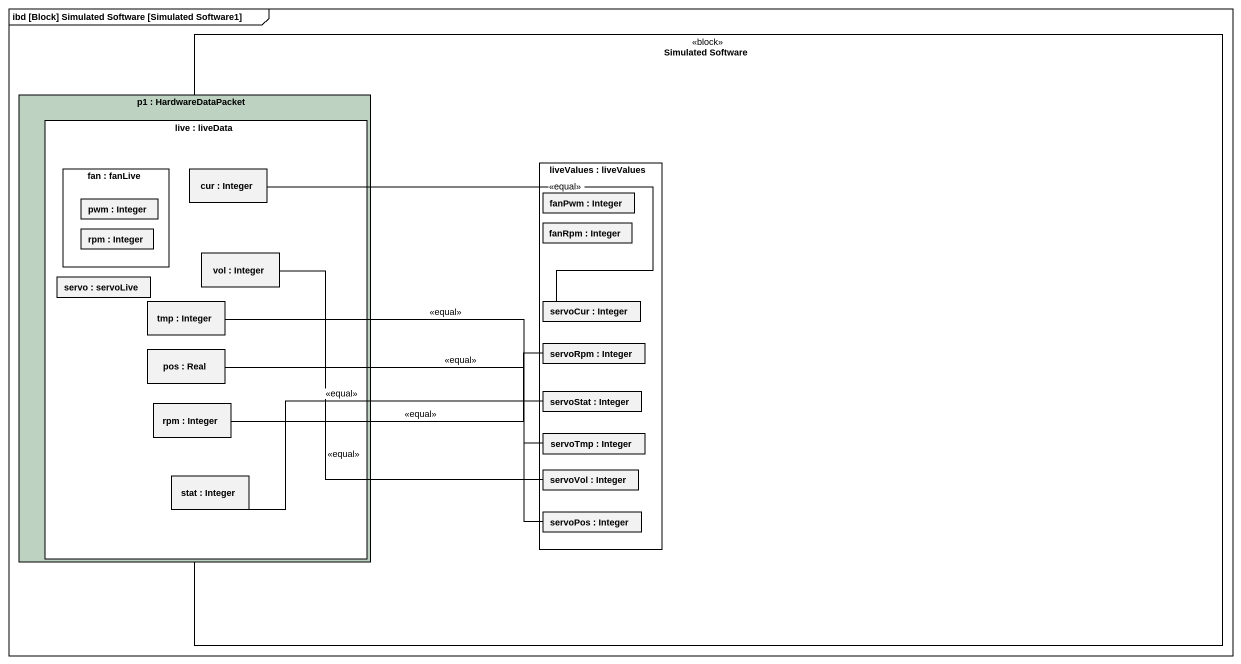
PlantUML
@startuml
mainframe ibd [Block] Simulated Software [Simulated Software1]
rectangle "Simulated Software" as Simulated_Software <<block>> {
  rectangle "p1 : HardwareDataPacket" as p1 #BDD2C1 {
    rectangle "live : liveData" as live {
      rectangle "fan : fanLive" as fan {
        rectangle "pwm : Integer" as pwm
        rectangle "rpm : Integer" as rpm
      }
      rectangle "cur : Integer" as cur
      rectangle "servo : servoLive" as servo
      rectangle "vol : Integer" as vol
      rectangle "tmp : Integer" as tmp
      rectangle "pos : Real" as pos
      rectangle "rpm : Integer" as rpm_2
      rectangle "stat : Integer" as stat
    }
  }
  rectangle "liveValues : liveValues" as liveValues {
    rectangle "fanPwm : Integer" as fanPwm
    rectangle "fanRpm : Integer" as fanRpm
    rectangle "servoCur : Integer" as servoCur
    rectangle "servoRpm : Integer" as servoRpm
    rectangle "servoStat : Integer" as servoStat
    rectangle "servoTmp : Integer" as servoTmp
    rectangle "servoVol : Integer" as servoVol
    rectangle "servoPos : Integer" as servoPos
  }
}
cur -right- servoCur : <<equal>>
vol -right- servoVol : <<equal>>
tmp -right- servoTmp : <<equal>>
pos -right- servoPos : <<equal>>
rpm_2 -right- servoRpm : <<equal>>
stat -right- servoStat : <<equal>>
@enduml
